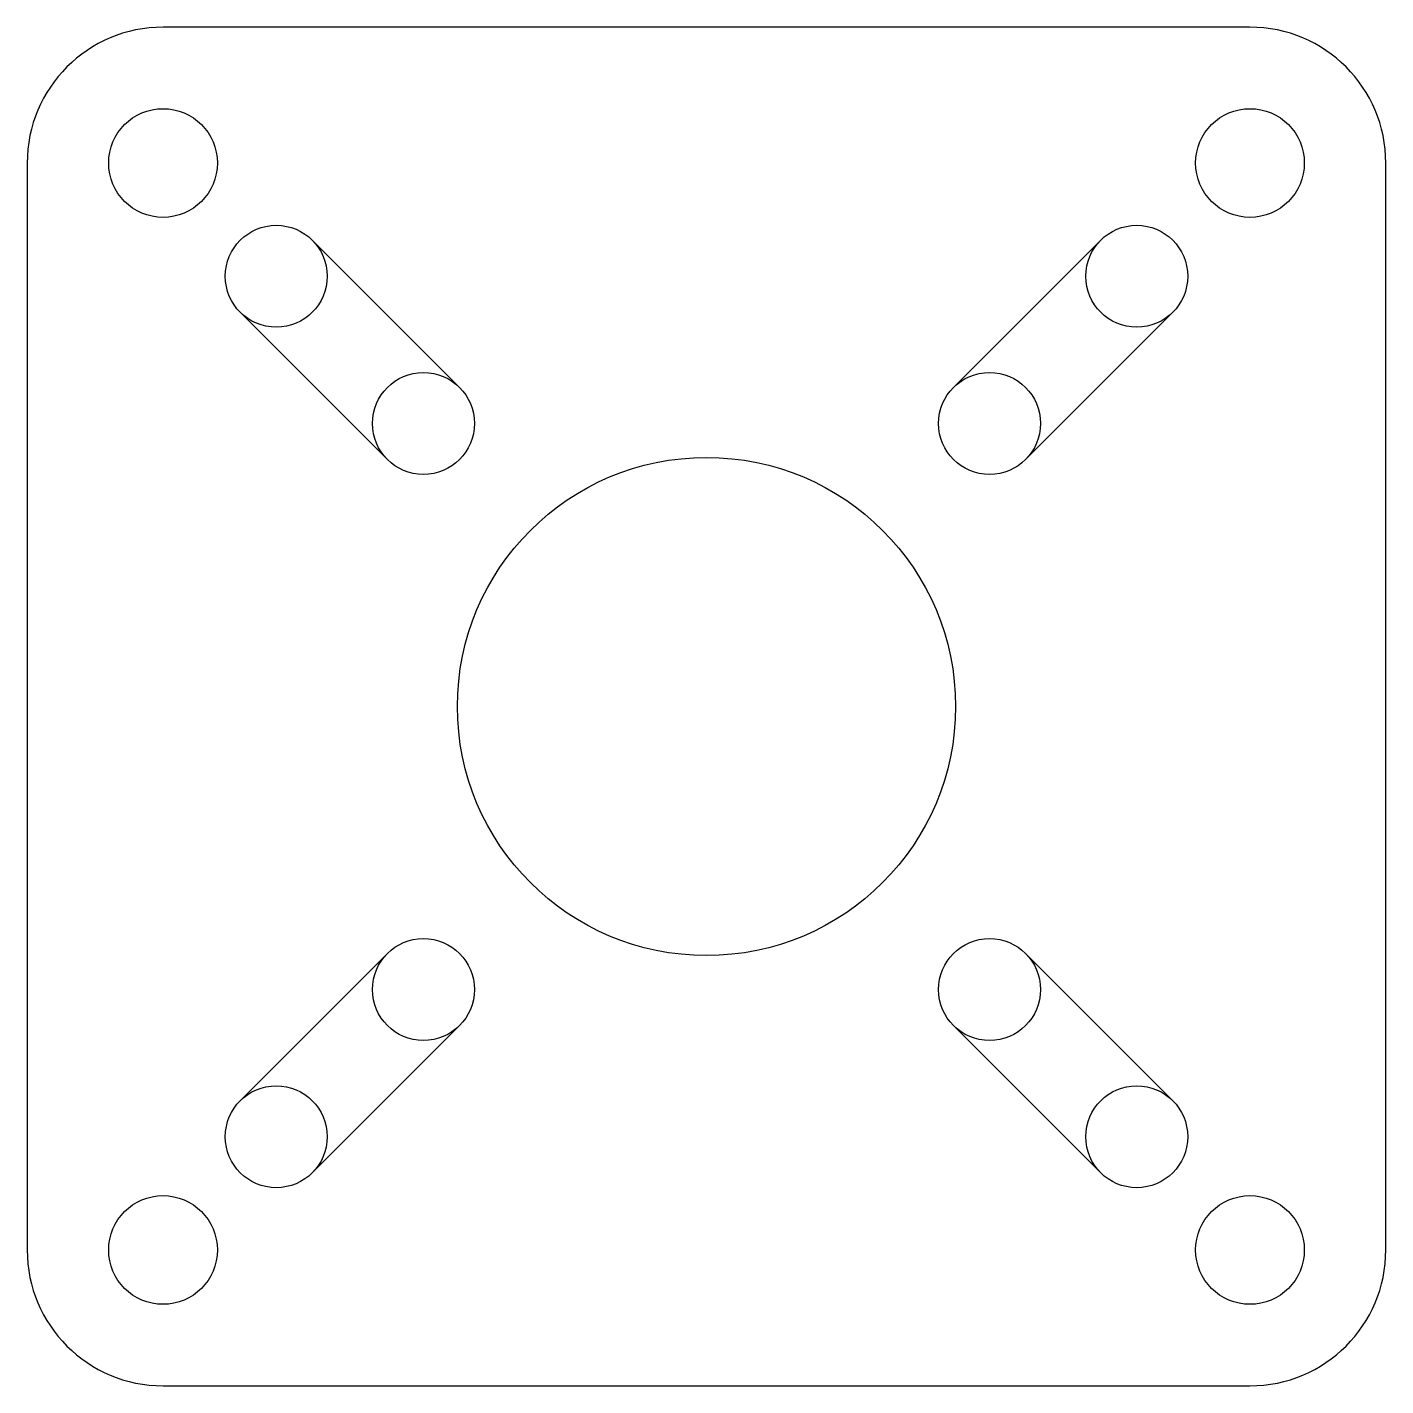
# Model space of a CAD drawing. Extents: x 0 to 60, y 0 to 60.
import ezdxf

# ---------------------------------------------------------------- set-up
doc = ezdxf.new("R2010")
doc.units = 0

msp = doc.modelspace()

# ---------------------------------------------------------------- linework, layer by layer
for p, q in [((54, 60), (6, 60)), ((0, 54), (0, 6)), ((60, 6), (60, 54)), ((19.091, 44.091), (12.591, 50.591)), ((40.909, 44.091), (47.409, 50.591)), ((15.909, 40.909), (9.409, 47.409)), ((44.091, 40.909), (50.591, 47.409)), ((15.909, 19.091), (9.409, 12.591)), ((44.091, 19.091), (50.591, 12.591)), ((19.091, 15.909), (12.591, 9.409)), ((40.909, 15.909), (47.409, 9.409)), ((6, 0), (54, 0))]:
    msp.add_line(p, q)
for centre, radius in [((6, 54), 2.4), ((54, 54), 2.4), ((11, 49), 2.25), ((49, 49), 2.25), ((17.5, 42.5), 2.25), ((42.5, 42.5), 2.25), ((30, 30), 11), ((17.5, 17.5), 2.25), ((42.5, 17.5), 2.25), ((11, 11), 2.25), ((49, 11), 2.25), ((6, 6), 2.4), ((54, 6), 2.4)]:
    msp.add_circle(centre, radius)
for centre, start, end in [((6, 54), 90, 180), ((54, 54), 0, 90), ((6, 6), 180, 270), ((54, 6), 270, 360)]:
    msp.add_arc(centre, 6, start, end)

doc.saveas('drawing.dxf')
